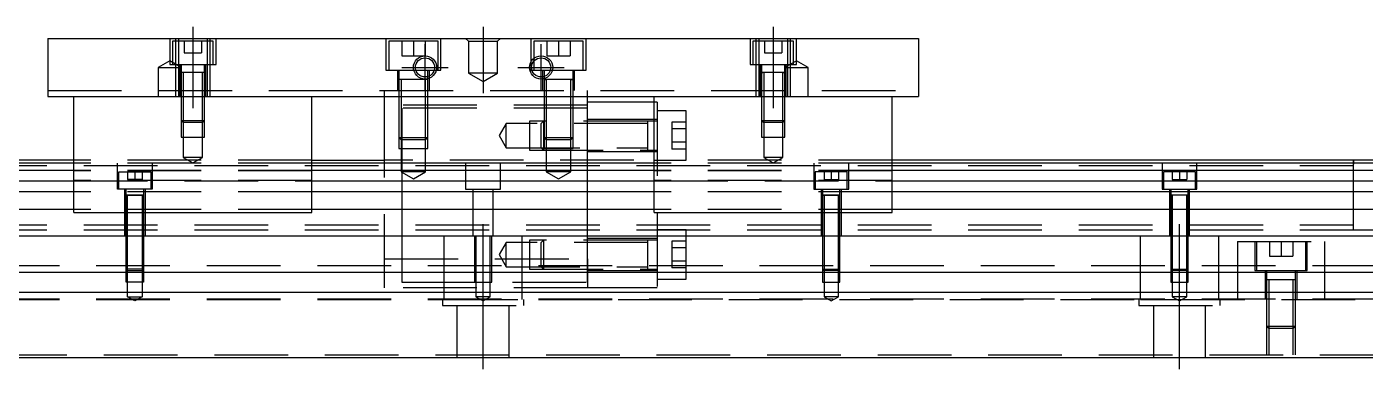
# Model space of a CAD drawing. Extents: x -10 to 596, y -254 to 77.
# Drawn here: x 121.4 to 352, y -223.3 to -164.3 of the extents above; entities that cross this region are included whole.
import ezdxf

# ---------------------------------------------------------------- set-up
doc = ezdxf.new("R2010")
doc.units = 0
doc.linetypes.add('CENTER', pattern=[50.8, 31.75, -6.35, 6.35, -6.35])
doc.linetypes.add('DASHED', pattern=[19.05, 12.7, -6.35])
doc.layers.get('0').update_dxf_attribs({"linetype": 'CONTINUOUS'})
doc.layers.add('CENTER', color=1, linetype='CENTER')

msp = doc.modelspace()

# ---------------------------------------------------------------- linework, layer by layer
at = {"color": 7, "linetype": 'CONTINUOUS'}
for p, q in [((125, -166.31), (125, -176.31)), ((125, -166.31), (275, -166.31)), ((275, -166.31), (275, -176.31)), ((125, -176.31), (275, -176.31)), ((129.5, -196.31), (129.5, -176.31)), ((170.5, -196.31), (170.5, -176.31)), ((183, -187.81), (183, -176.31)), ((218, -196.31), (218, -176.31)), ((229.5, -177.31), (218, -177.31)), ((229.5, -196.31), (229.5, -176.31)), ((270.5, -196.31), (270.5, -176.31)), ((218, -187.81), (218, -178.31)), ((129.5, -187.81), (0, -187.81)), ((129.5, -189.062272), (0, -189.062272)), ((129.5, -187.31), (60.5, -187.31)), ((170.5, -187.31), (183, -187.31)), ((229.5, -187.81), (170.5, -187.81)), ((229.5, -189.062272), (170.5, -189.062272)), ((350.005, -187.31), (270.5, -187.31)), ((400, -187.81), (270.5, -187.81)), ((400, -189.062272), (270.5, -189.062272)), ((355, -187.31), (349.995, -187.31)), ((350, -193.31), (350, -187.309994)), ((350, -199.310006), (350, -187.309994)), ((350, -187.808756), (350, -187.31)), ((350, -198.435), (350, -188.185)), ((0, -190.83668), (129.5, -190.83668)), ((170.5, -190.83668), (229.5, -190.83668)), ((270.5, -190.83668), (400, -190.83668)), ((129.5, -192.733076), (0, -192.733076)), ((229.5, -192.733076), (170.5, -192.733076)), ((400, -192.733076), (270.5, -192.733076)), ((129.5, -195.787372), (0, -195.787372)), ((229.5, -195.787372), (170.5, -195.787372)), ((400, -195.787372), (270.5, -195.787372)), ((129.5, -196.31), (170.5, -196.31)), ((229.5, -196.31), (270.5, -196.31)), ((0, -200.31), (400, -200.31)), ((350, -199.310006), (350, -198.435)), ((0, -206.61), (400, -206.61)), ((0, -210.01), (400, -210.01)), ((0, -221.31), (400, -221.31))]:
    msp.add_line(p, q, dxfattribs=at)
at = {"color": 3, "linetype": 'DASHED'}
for p, q in [((146, -166.31), (146, -170.81)), ((153.5, -166.81), (146.5, -166.81)), ((146.5, -166.81), (146.5, -170.81)), ((147.000006, -166.31), (147.000006, -166.81)), ((147.000006, -166.81), (147.000006, -170.81)), ((147.5, -166.31), (147.5, -176.31)), ((148.5, -166.81), (148.5, -168.81)), ((150, -166.81), (150, -168.81)), ((151.5, -166.81), (151.5, -168.81)), ((152.5, -176.31), (152.5, -166.31)), ((152.999994, -166.81), (152.999994, -166.31)), ((152.999994, -170.81), (152.999994, -166.81)), ((153.5, -170.81), (153.5, -166.81)), ((154, -170.81), (154, -166.31)), ((183.25, -166.31), (183.25, -171.81)), ((192.25, -166.81), (183.75, -166.81)), ((183.75, -166.81), (183.75, -171.81)), ((186, -166.81), (186, -169.31)), ((188, -166.81), (188, -169.31)), ((190, -166.81), (190, -169.31)), ((192.25, -171.81), (192.25, -166.81)), ((192.75, -171.81), (192.75, -166.31)), ((197, -166.31), (197.5, -166.81)), ((197.5, -166.81), (197.5, -172.31)), ((197.5, -166.81), (202.5, -166.81)), ((202.5, -166.81), (203, -166.31)), ((202.5, -172.31), (202.5, -166.81)), ((208.25, -166.31), (208.25, -171.81)), ((217.25, -166.81), (208.75, -166.81)), ((208.75, -166.81), (208.75, -169.74875)), ((211, -166.81), (211, -169.31)), ((213, -166.81), (213, -169.31)), ((215, -166.81), (215, -169.31)), ((217.25, -171.81), (217.25, -166.81)), ((217.75, -171.81), (217.75, -166.31)), ((246, -166.31), (246, -170.81)), ((253.5, -166.81), (246.5, -166.81)), ((246.5, -166.81), (246.5, -170.81)), ((247.000006, -166.31), (247.000006, -166.81)), ((247.000006, -166.81), (247.000006, -170.81)), ((247.5, -166.31), (247.5, -176.31)), ((248.5, -166.81), (248.5, -168.81)), ((250, -166.81), (250, -168.81)), ((251.5, -166.81), (251.5, -168.81)), ((252.5, -176.31), (252.5, -166.31)), ((252.999994, -166.81), (252.999994, -166.31)), ((252.999994, -170.81), (252.999994, -166.81)), ((253.5, -170.81), (253.5, -166.81)), ((254, -170.81), (254, -166.31)), ((146, -170.1553), (144, -171.31)), ((148, -171.31), (146, -170.1553)), ((148.5, -168.81), (150, -168.81)), ((150, -168.81), (151.5, -168.81)), ((186, -169.31), (188, -169.31)), ((188, -169.31), (190, -169.31)), ((208.75, -169.74875), (208.75, -170.232968)), ((208.75, -170.232968), (208.75, -171.81)), ((211, -169.31), (213, -169.31)), ((213, -169.31), (215, -169.31)), ((248.5, -168.81), (250, -168.81)), ((250, -168.81), (251.5, -168.81)), ((254, -170.1553), (252, -171.31)), ((256, -171.31), (254, -170.1553)), ((144, -171.31), (148, -171.31)), ((144, -171.31), (144, -176.31)), ((146, -170.81), (154, -170.81)), ((147.000006, -170.81), (147.000006, -176.31)), ((147.75, -170.81), (147.75, -176.31)), ((152.000006, -172.21), (147.999994, -172.21)), ((152.000006, -172.21), (147.999994, -172.21)), ((148, -170.81), (148, -172.21)), ((148, -172.205), (148, -172.21)), ((148.216708, -172.21), (148, -172.21)), ((148, -172.21), (148, -172.215)), ((148, -172.21), (148, -176.31)), ((151.783332, -172.21), (148.216708, -172.21)), ((148.35, -172.21), (148.35, -176.31)), ((151.65, -176.31), (151.65, -172.21)), ((152, -172.21), (151.783332, -172.21)), ((152, -172.21), (152, -170.81)), ((152, -172.21), (152, -172.205)), ((152, -172.215), (152, -172.21)), ((152, -176.31), (152, -172.21)), ((152.25, -176.31), (152.25, -170.81)), ((152.999994, -176.31), (152.999994, -170.81)), ((183.25, -171.81), (192.75, -171.81)), ((185.25, -171.81), (185.25, -175.31)), ((185.5, -171.81), (185.5, -173.41)), ((190.5, -172.882418), (190.5, -171.81)), ((190.5, -173.246492), (190.5, -172.882418)), ((190.75, -175.31), (190.75, -171.81)), ((197.5, -172.31), (200, -173.753376)), ((202.5, -172.31), (197.5, -172.31)), ((200, -173.753376), (202.5, -172.31)), ((208.25, -171.81), (217.75, -171.81)), ((210.25, -171.81), (210.25, -175.31)), ((210.5, -171.81), (210.5, -172.882418)), ((210.5, -172.882418), (210.5, -173.246492)), ((215.5, -173.41), (215.5, -171.81)), ((215.75, -175.31), (215.75, -171.81)), ((246, -170.81), (254, -170.81)), ((247.000006, -170.81), (247.000006, -176.31)), ((247.75, -170.81), (247.75, -176.31)), ((252.000006, -172.21), (247.999994, -172.21)), ((252.000006, -172.21), (247.999994, -172.21)), ((252.000006, -172.21), (247.999994, -172.21)), ((248, -170.81), (248, -172.21)), ((248, -172.205), (248, -172.21)), ((248, -172.21), (248.216462, -172.21)), ((248.216708, -172.21), (248, -172.21)), ((248, -172.21), (248, -172.215)), ((248, -172.21), (248, -176.31)), ((251.783332, -172.21), (248.216708, -172.21)), ((248.35, -172.21), (248.35, -176.31)), ((251.65, -176.31), (251.65, -172.21)), ((252, -172.21), (251.783332, -172.21)), ((251.783538, -172.21), (252, -172.21)), ((252, -172.21), (252, -170.81)), ((252, -171.31), (256, -171.31)), ((252, -172.21), (252, -172.205)), ((252, -172.215), (252, -172.21)), ((252, -176.31), (252, -172.21)), ((252.25, -176.31), (252.25, -170.81)), ((252.999994, -176.31), (252.999994, -170.81)), ((256, -176.31), (256, -171.31)), ((190.500006, -173.41), (185.499994, -173.41)), ((185.5, -173.405), (185.5, -173.41)), ((185.757468, -173.41), (185.5, -173.41)), ((185.5, -173.41), (185.5, -173.415)), ((185.5, -173.41), (185.5, -175.31)), ((190.013852, -173.41), (185.757468, -173.41)), ((185.9, -173.41), (185.9, -175.31)), ((190.242552, -173.41), (190.013852, -173.41)), ((190.1, -175.31), (190.1, -173.41)), ((190.5, -173.41), (190.242552, -173.41)), ((190.5, -173.41), (190.5, -173.246492)), ((190.5, -173.41), (190.5, -173.405)), ((190.5, -173.415), (190.5, -173.41)), ((190.5, -175.31), (190.5, -173.41)), ((215.500006, -173.41), (210.499994, -173.41)), ((215.500006, -173.41), (210.499994, -173.41)), ((215.500006, -173.41), (210.499994, -173.41)), ((210.5, -173.246492), (210.5, -173.41)), ((210.5, -173.405), (210.5, -173.41)), ((210.5, -173.41), (210.757448, -173.41)), ((210.757468, -173.41), (210.5, -173.41)), ((210.5, -173.41), (210.5, -173.415)), ((210.5, -173.41), (210.5, -175.31)), ((215.242552, -173.41), (210.757468, -173.41)), ((210.9, -173.41), (210.9, -175.31)), ((215.1, -175.31), (215.1, -173.41)), ((215.5, -173.41), (215.242552, -173.41)), ((215.242602, -173.41), (215.5, -173.41)), ((215.5, -173.41), (215.5, -173.405)), ((215.5, -173.415), (215.5, -173.41)), ((215.5, -175.31), (215.5, -173.41)), ((125, -175.31), (275, -175.31)), ((148, -176.31), (148, -180.46)), ((148.000006, -176.31), (148.000002, -180.46)), ((148.35, -176.31), (148.35, -180.81)), ((151.65, -180.81), (151.65, -176.31)), ((151.999998, -180.46), (151.999994, -176.31)), ((152, -180.46), (152, -176.31)), ((183, -176.31), (183, -175.31)), ((185.5, -175.31), (185.5, -176.31)), ((185.5, -176.31), (185.5, -183.41)), ((185.500006, -175.31), (185.500006, -176.31)), ((185.500006, -176.31), (185.500006, -183.410006)), ((185.9, -175.31), (185.9, -176.31)), ((185.9, -176.31), (185.9, -183.81)), ((190.1, -176.31), (190.1, -175.31)), ((190.1, -183.81), (190.1, -176.31)), ((190.499994, -176.31), (190.499994, -175.31)), ((190.499994, -183.410006), (190.499994, -176.31)), ((190.5, -176.31), (190.5, -175.31)), ((190.5, -183.41), (190.5, -176.31)), ((210.5, -175.31), (210.5, -183.41)), ((210.500006, -175.31), (210.500006, -183.41)), ((210.9, -175.31), (210.9, -183.81)), ((215.1, -176.31), (215.1, -175.31)), ((215.1, -183.81), (215.1, -176.31)), ((215.499994, -176.31), (215.499994, -175.31)), ((215.499994, -183.410006), (215.499994, -176.31)), ((215.5, -176.31), (215.5, -175.31)), ((215.5, -183.41), (215.5, -176.31)), ((218, -176.31), (218, -175.31)), ((230, -177.31), (229.5, -177.31)), ((230, -177.31), (230, -209.31)), ((248, -176.31), (248, -180.46)), ((248.000006, -176.31), (248.000002, -180.46)), ((248.35, -176.31), (248.35, -180.81)), ((251.65, -180.81), (251.65, -176.31)), ((251.999998, -180.46), (251.999994, -176.31)), ((252, -180.46), (252, -176.31)), ((218, -177.81), (183, -177.81)), ((186, -178.31), (186, -183.81)), ((218, -178.31), (186, -178.31)), ((235, -178.81), (230, -178.81)), ((235, -187.31), (235, -178.81)), ((148, -180.46), (152, -180.46)), ((148, -180.46), (148.35, -180.81)), ((148.000002, -180.46), (148.000006, -183.31)), ((151.65, -180.81), (148.35, -180.81)), ((148.35, -180.81), (148.35, -183.31)), ((151.65, -180.81), (152, -180.46)), ((151.65, -183.31), (151.65, -180.81)), ((151.999994, -183.31), (151.999998, -180.46)), ((204, -180.96), (202.787564, -183.06)), ((204, -185.16), (204, -180.96)), ((228.4, -180.96), (204, -180.96)), ((230, -180.56), (208, -180.560004)), ((208, -180.560004), (208, -185.559994)), ((210.4, -180.560003), (210.4, -185.559995)), ((230, -180.31), (218, -180.31)), ((228.4, -185.56), (228.4, -180.56)), ((232.5, -180.750598), (232.5, -185.369402)), ((235, -180.750598), (232.5, -180.750598)), ((235, -181.9053), (232.5, -181.9053)), ((248, -180.46), (252, -180.46)), ((248, -180.46), (248.35, -180.81)), ((248.000002, -180.46), (248.000006, -183.31)), ((251.65, -180.81), (248.35, -180.81)), ((248.35, -180.81), (248.35, -183.31)), ((251.65, -180.81), (252, -180.46)), ((251.65, -183.31), (251.65, -180.81)), ((251.999994, -183.31), (251.999998, -180.46)), ((148.000006, -183.31), (151.999994, -183.31)), ((148.35, -183.31), (148.35, -186.81)), ((151.65, -186.81), (151.65, -183.31)), ((185.5, -183.41), (190.5, -183.41)), ((185.5, -183.41), (185.9, -183.81)), ((185.500006, -183.410006), (185.500006, -185.31)), ((190.1, -183.81), (185.9, -183.81)), ((185.9, -183.81), (185.9, -185.31)), ((186, -183.81), (186, -196.31)), ((190.1, -183.81), (190.5, -183.41)), ((190.1, -185.31), (190.1, -183.81)), ((190.499994, -185.31), (190.499994, -183.410006)), ((202.787564, -183.06), (204, -185.16)), ((210.5, -183.41), (215.5, -183.41)), ((210.5, -183.41), (210.9, -183.81)), ((210.500006, -183.41), (210.500006, -185.31)), ((215.1, -183.81), (210.9, -183.81)), ((210.9, -183.81), (210.9, -185.31)), ((215.1, -183.81), (215.5, -183.41)), ((215.1, -185.31), (215.1, -183.81)), ((215.499994, -185.31), (215.499994, -183.410006)), ((235, -184.2147), (232.5, -184.2147)), ((248.000006, -183.31), (251.999994, -183.31)), ((248.35, -183.31), (248.35, -186.81)), ((251.65, -186.81), (251.65, -183.31)), ((185.500006, -185.31), (190.499994, -185.31)), ((185.9, -185.31), (185.9, -189.31)), ((190.1, -189.31), (190.1, -185.31)), ((204, -185.16), (228.4, -185.16)), ((208, -185.559994), (230, -185.56)), ((210.500006, -185.31), (215.499994, -185.31)), ((210.9, -185.31), (210.9, -189.31)), ((215.1, -189.31), (215.1, -185.31)), ((218, -185.81), (230, -185.81)), ((235, -185.369402), (232.5, -185.369402)), ((55, -188.185), (350, -188.185)), ((170.5, -187.31), (129.5, -187.31)), ((170.5, -187.81), (129.5, -187.81)), ((170.5, -189.062272), (129.5, -189.062272)), ((170.5, -189.107056), (129.5, -189.107056)), ((137, -192.31), (137, -187.81)), ((143, -187.81), (143, -192.31)), ((151.65, -186.81), (148.35, -186.81)), ((148.35, -186.81), (150, -187.762628)), ((150, -187.762628), (151.65, -186.81)), ((183, -209.31), (183, -187.31)), ((226, -187.31), (183, -187.31)), ((197, -187.81), (197, -192.31)), ((203, -192.31), (203, -187.81)), ((218, -208.31), (218, -187.81)), ((229.5, -187.31), (235, -187.31)), ((270.5, -187.81), (229.5, -187.81)), ((270.5, -189.062272), (229.5, -189.062272)), ((270.5, -189.107056), (229.5, -189.107056)), ((230, -187.31), (235, -187.31)), ((270.5, -187.31), (235, -187.31)), ((251.65, -186.81), (248.35, -186.81)), ((248.35, -186.81), (250, -187.762628)), ((250, -187.762628), (251.65, -186.81)), ((257, -187.81), (257, -192.31)), ((263, -192.31), (263, -187.81)), ((317, -187.81), (317, -192.31)), ((323, -192.31), (323, -187.81)), ((350, -187.31), (350, -187.984782)), ((350, -193.109962), (350, -187.808756)), ((170.5, -190.81), (129.5, -190.81)), ((129.5, -190.83668), (170.5, -190.83668)), ((137.25, -189.31), (142.75, -189.31)), ((137.25, -192.31), (137.25, -189.31)), ((138.75, -189.31), (138.75, -190.61)), ((140, -190.61), (138.75, -190.61)), ((140, -189.31), (140, -190.61)), ((141.25, -190.61), (140, -190.61)), ((141.25, -189.31), (141.25, -190.61)), ((142.75, -189.31), (142.75, -192.31)), ((190.1, -189.31), (185.9, -189.31)), ((185.9, -189.31), (188, -190.522436)), ((188, -190.522436), (190.1, -189.31)), ((215.1, -189.31), (210.9, -189.31)), ((210.9, -189.31), (213, -190.522436)), ((213, -190.522436), (215.1, -189.31)), ((270.5, -190.81), (229.5, -190.81)), ((229.5, -190.83668), (270.5, -190.83668)), ((262.75, -189.31), (257.25, -189.31)), ((257.25, -189.31), (257.25, -192.31)), ((258.75, -189.31), (258.75, -190.61)), ((258.75, -190.61), (260, -190.61)), ((260, -189.31), (260, -190.61)), ((260, -190.61), (261.25, -190.61)), ((261.25, -189.31), (261.25, -190.61)), ((262.75, -192.31), (262.75, -189.31)), ((322.75, -189.31), (317.25, -189.31)), ((317.25, -189.31), (317.25, -192.31)), ((318.75, -189.31), (318.75, -190.61)), ((318.75, -190.61), (320, -190.61)), ((320, -189.31), (320, -190.61)), ((320, -190.61), (321.25, -190.61)), ((321.25, -189.31), (321.25, -190.61)), ((322.75, -192.31), (322.75, -189.31)), ((170.5, -192.733076), (129.5, -192.733076)), ((143, -192.31), (137, -192.31)), ((138.25, -200.31), (138.25, -192.31)), ((138.499994, -193.31), (141.500006, -193.31)), ((138.499994, -193.31), (140.001196, -193.31)), ((138.5, -193.31), (138.5, -192.31)), ((138.5, -193.31), (138.5, -193.305)), ((138.624608, -193.31), (138.5, -193.31)), ((138.5, -193.31), (138.62467, -193.31)), ((138.5, -193.315), (138.5, -193.31)), ((138.5, -200.31), (138.5, -193.31)), ((141.37533, -193.31), (138.624608, -193.31)), ((138.62467, -193.31), (140.001196, -193.31)), ((138.75, -200.31), (138.75, -193.31)), ((140.001196, -193.31), (141.500006, -193.31)), ((140.001196, -193.31), (141.375322, -193.31)), ((141.25, -193.31), (141.25, -200.31)), ((141.375322, -193.31), (141.5, -193.31)), ((141.5, -193.31), (141.37533, -193.31)), ((141.5, -192.31), (141.5, -193.31)), ((141.5, -193.305), (141.5, -193.31)), ((141.5, -193.31), (141.5, -193.315)), ((141.5, -193.31), (141.5, -200.31)), ((141.75, -192.31), (141.75, -200.31)), ((197, -192.31), (203, -192.31)), ((198.25, -192.31), (198.25, -200.31)), ((201.75, -200.31), (201.75, -192.31)), ((270.5, -192.733076), (229.5, -192.733076)), ((257, -192.31), (263, -192.31)), ((258.25, -192.31), (258.25, -200.31)), ((261.500006, -193.31), (258.499994, -193.31)), ((259.998804, -193.31), (258.499994, -193.31)), ((258.5, -192.31), (258.5, -193.31)), ((258.5, -193.305), (258.5, -193.31)), ((258.5, -193.31), (258.62467, -193.31)), ((258.624678, -193.31), (258.5, -193.31)), ((258.5, -193.31), (258.5, -193.315)), ((258.5, -193.31), (258.5, -200.31)), ((258.62467, -193.31), (261.375392, -193.31)), ((259.998804, -193.31), (258.624678, -193.31)), ((258.75, -193.31), (258.75, -200.31)), ((261.500006, -193.31), (259.998804, -193.31)), ((261.37533, -193.31), (259.998804, -193.31)), ((261.25, -200.31), (261.25, -193.31)), ((261.5, -193.31), (261.37533, -193.31)), ((261.375392, -193.31), (261.5, -193.31)), ((261.5, -193.31), (261.5, -192.31)), ((261.5, -193.31), (261.5, -193.305)), ((261.5, -193.315), (261.5, -193.31)), ((261.5, -200.31), (261.5, -193.31)), ((261.75, -200.31), (261.75, -192.31)), ((317, -192.31), (323, -192.31)), ((318.25, -192.31), (318.25, -200.31)), ((319.998804, -193.31), (318.499994, -193.31)), ((321.500006, -193.31), (318.499994, -193.31)), ((318.5, -192.31), (318.5, -193.31)), ((318.5, -193.305), (318.5, -193.31)), ((318.624678, -193.31), (318.5, -193.31)), ((318.5, -193.31), (318.5, -193.315)), ((318.5, -193.31), (318.5, -200.31)), ((319.998804, -193.31), (318.624678, -193.31)), ((318.75, -193.31), (318.75, -200.31)), ((321.500006, -193.31), (319.998804, -193.31)), ((321.37533, -193.31), (319.998804, -193.31)), ((321.25, -200.31), (321.25, -193.31)), ((321.5, -193.31), (321.37533, -193.31)), ((321.5, -193.31), (321.5, -192.31)), ((321.5, -193.31), (321.5, -193.305)), ((321.5, -193.315), (321.5, -193.31)), ((321.5, -200.31), (321.5, -193.31)), ((321.75, -200.31), (321.75, -192.31)), ((350, -199.309164), (350, -193.109962)), ((170.5, -195.787372), (129.5, -195.787372)), ((170.5, -195.81), (129.5, -195.81)), ((270.5, -195.787372), (229.5, -195.787372)), ((270.5, -195.81), (229.5, -195.81)), ((186, -196.31), (186, -200.31)), ((218, -200.31), (218, -196.31)), ((55, -198.435), (350, -198.435)), ((55, -199.31), (350, -199.31)), ((138.5, -206.06), (138.5, -200.31)), ((138.500002, -206.06), (138.500006, -200.31)), ((138.75, -206.31), (138.75, -200.31)), ((141.25, -200.31), (141.25, -206.31)), ((141.499994, -200.31), (141.499998, -206.06)), ((141.5, -200.31), (141.5, -206.06)), ((186, -200.31), (186, -206.61)), ((193.291796, -211.31), (193.291796, -200.31)), ((198.500006, -200.31), (198.500006, -206.61)), ((198.75, -200.31), (198.75, -208.31)), ((201.25, -208.31), (201.25, -200.31)), ((201.499994, -206.61), (201.499994, -200.31)), ((206.708204, -200.31), (206.708204, -211.31)), ((218, -204.31), (218, -200.31)), ((235, -199.31), (230, -199.31)), ((235, -207.81), (235, -199.31)), ((258.5, -200.31), (258.5, -206.06)), ((258.500006, -200.31), (258.500002, -206.06)), ((258.75, -200.31), (258.75, -206.31)), ((261.25, -206.31), (261.25, -200.31)), ((261.499998, -206.06), (261.499994, -200.31)), ((261.5, -206.06), (261.5, -200.31)), ((313.291796, -211.31), (313.291796, -200.31)), ((318.5, -200.31), (318.5, -206.06)), ((318.500006, -200.31), (318.500002, -206.06)), ((318.75, -200.31), (318.75, -206.31)), ((321.25, -206.31), (321.25, -200.31)), ((321.499998, -206.06), (321.499994, -200.31)), ((321.5, -206.06), (321.5, -200.31)), ((326.708204, -200.31), (326.708204, -211.31)), ((349.995, -199.31), (350, -199.31)), ((350, -199.31), (350, -199.309164)), ((350, -199.31), (350.005, -199.31)), ((350, -199.31), (355, -199.31)), ((204, -201.46), (202.787564, -203.56)), ((204, -205.66), (204, -201.46)), ((228.4, -201.46), (204, -201.46)), ((230, -201.06), (208, -201.060004)), ((208, -201.060004), (208, -206.059994)), ((210.4, -201.060003), (210.4, -206.059995)), ((230, -200.81), (218, -200.81)), ((228.4, -206.06), (228.4, -201.06)), ((232.5, -201.250598), (232.5, -205.869402)), ((235, -201.250598), (232.5, -201.250598)), ((235, -202.4053), (232.5, -202.4053)), ((330, -201.31), (330, -206.61)), ((330, -201.31), (345, -201.31)), ((333, -201.31), (333, -206.31)), ((333.25, -201.31), (333.25, -206.31)), ((335.5, -201.31), (335.5, -203.81)), ((337.5, -201.31), (337.5, -203.81)), ((339.5, -201.31), (339.5, -203.81)), ((341.75, -206.31), (341.75, -201.31)), ((342, -206.31), (342, -201.31)), ((345, -201.31), (345, -206.61)), ((183, -204.31), (218, -204.31)), ((202.787564, -203.56), (204, -205.66)), ((218, -204.31), (218, -206.61)), ((235, -204.7147), (232.5, -204.7147)), ((335.5, -203.81), (337.5, -203.81)), ((337.5, -203.81), (339.5, -203.81)), ((0, -205.46), (400, -205.46)), ((141.5, -206.06), (138.5, -206.06)), ((138.75, -206.31), (138.5, -206.06)), ((138.500006, -206.61), (138.500002, -206.06)), ((138.500006, -208.31), (138.500006, -206.61)), ((138.75, -206.31), (141.25, -206.31)), ((138.75, -208.31), (138.75, -206.31)), ((141.5, -206.06), (141.25, -206.31)), ((141.25, -206.31), (141.25, -208.31)), ((141.499998, -206.06), (141.499994, -206.61)), ((141.499994, -206.61), (141.499994, -208.31)), ((186, -206.61), (186, -208.31)), ((198.500006, -206.61), (198.500006, -208.31)), ((201.499994, -208.31), (201.499994, -206.61)), ((204, -205.66), (228.4, -205.66)), ((208, -206.059994), (230, -206.06)), ((218, -206.31), (230, -206.31)), ((218, -206.61), (218, -209.31)), ((235, -205.869402), (232.5, -205.869402)), ((258.5, -206.06), (261.5, -206.06)), ((258.5, -206.06), (258.75, -206.31)), ((258.500002, -206.06), (258.500006, -206.61)), ((258.500006, -206.61), (258.500006, -208.31)), ((261.25, -206.31), (258.75, -206.31)), ((258.75, -206.31), (258.75, -208.31)), ((261.25, -206.31), (261.5, -206.06)), ((261.25, -208.31), (261.25, -206.31)), ((261.499994, -206.61), (261.499998, -206.06)), ((261.499994, -208.31), (261.499994, -206.61)), ((318.5, -206.06), (321.5, -206.06)), ((318.5, -206.06), (318.75, -206.31)), ((318.500002, -206.06), (318.500006, -206.61)), ((318.500006, -206.61), (318.500006, -208.31)), ((321.25, -206.31), (318.75, -206.31)), ((318.75, -206.31), (318.75, -208.31)), ((321.25, -206.31), (321.5, -206.06)), ((321.25, -208.31), (321.25, -206.31)), ((321.499994, -206.61), (321.499998, -206.06)), ((321.499994, -208.31), (321.499994, -206.61)), ((330, -206.61), (330, -210.01)), ((333, -206.31), (342, -206.31)), ((334.75, -206.31), (334.75, -211.31)), ((335, -206.31), (335, -206.61)), ((335, -206.61), (335, -207.91)), ((340, -206.61), (340, -206.31)), ((340, -207.91), (340, -206.61)), ((340.25, -211.31), (340.25, -206.31)), ((345, -206.61), (345, -210.01)), ((141.499994, -208.31), (138.500006, -208.31)), ((138.75, -210.81), (138.75, -208.31)), ((141.25, -208.31), (141.25, -210.81)), ((218, -209.31), (183, -209.31)), ((186, -208.31), (218, -208.31)), ((198.500006, -208.31), (201.499994, -208.31)), ((198.75, -208.31), (198.75, -210.81)), ((201.25, -210.81), (201.25, -208.31)), ((230, -209.31), (218, -209.31)), ((230, -207.81), (235, -207.81)), ((258.500006, -208.31), (261.499994, -208.31)), ((258.75, -208.31), (258.75, -210.81)), ((261.25, -210.81), (261.25, -208.31)), ((318.500006, -208.31), (321.499994, -208.31)), ((318.75, -208.31), (318.75, -210.81)), ((321.25, -210.81), (321.25, -208.31)), ((340.000006, -207.91), (334.999994, -207.91)), ((340.000006, -207.91), (334.999994, -207.91)), ((335, -207.905), (335, -207.91)), ((335.257468, -207.91), (335, -207.91)), ((335, -207.91), (335, -210.01)), ((335, -207.91), (335, -207.915)), ((339.742552, -207.91), (335.257468, -207.91)), ((335.4, -207.91), (335.4, -210.01)), ((339.6, -210.01), (339.6, -207.91)), ((340, -207.91), (339.742552, -207.91)), ((340, -207.91), (340, -207.905)), ((340, -210.01), (340, -207.91)), ((340, -207.915), (340, -207.91)), ((0, -211.16), (400, -211.16)), ((0, -211.31), (223.291796, -211.31)), ((138.75, -210.81), (141.25, -210.81)), ((140, -211.531688), (138.75, -210.81)), ((141.25, -210.81), (140, -211.531688)), ((193, -211.31), (193, -212.31)), ((193.291796, -211.31), (206.708204, -211.31)), ((201.25, -210.81), (198.75, -210.81)), ((198.75, -210.81), (200, -211.531688)), ((200, -211.531688), (201.25, -210.81)), ((207, -212.31), (207, -211.31)), ((223.291796, -211.31), (356.708204, -211.31)), ((261.25, -210.81), (258.75, -210.81)), ((258.75, -210.81), (260, -211.531688)), ((260, -211.531688), (261.25, -210.81)), ((313, -211.31), (313, -212.31)), ((313.291796, -211.31), (326.708204, -211.31)), ((321.25, -210.81), (318.75, -210.81)), ((318.75, -210.81), (320, -211.531688)), ((320, -211.531688), (321.25, -210.81)), ((327, -212.31), (327, -211.31)), ((330, -210.01), (330, -211.31)), ((335, -210.01), (335, -211.31)), ((335, -211.31), (335, -215.91)), ((335.000006, -211.31), (335.000002, -215.91)), ((335.4, -210.01), (335.4, -211.31)), ((335.4, -211.31), (335.4, -216.31)), ((339.6, -211.31), (339.6, -210.01)), ((339.6, -216.31), (339.6, -211.31)), ((339.999998, -215.91), (339.999994, -211.31)), ((340, -211.31), (340, -210.01)), ((340, -215.91), (340, -211.31)), ((345, -210.01), (345, -211.31)), ((193, -212.31), (207, -212.31)), ((195.5, -212.31), (195.5, -221.31)), ((204.5, -221.31), (204.5, -212.31)), ((313, -212.31), (327, -212.31)), ((315.5, -212.31), (315.5, -221.31)), ((324.5, -221.31), (324.5, -212.31)), ((335, -215.91), (340, -215.91)), ((335, -215.91), (335.4, -216.31)), ((335.000002, -215.91), (335.000006, -220.81)), ((339.6, -216.31), (335.4, -216.31)), ((335.4, -216.31), (335.4, -220.81)), ((339.6, -216.31), (340, -215.91)), ((339.6, -220.81), (339.6, -216.31)), ((339.999994, -220.81), (339.999998, -215.91)), ((77.499994, -220.81), (400, -220.81))]:
    msp.add_line(p, q, dxfattribs=at)
at = {"color": 3, "linetype": 'CONTINUOUS'}
for p, q in [((210.4, -180.560003), (210.000003, -180.96)), ((210.000005, -185.16), (210.000005, -180.96)), ((210.4, -185.559995), (210.000005, -185.16)), ((210.4, -201.060003), (210.000003, -201.46)), ((210.000005, -205.66), (210.000005, -201.46)), ((210.4, -206.059995), (210.000005, -205.66))]:
    msp.add_line(p, q, dxfattribs=at)
for centre in [(190, -171.31), (210, -171.31)]:
    msp.add_circle(centre, 2, dxfattribs=at)
at = {"color": 7, "linetype": 'CONTINUOUS'}
for centre in [(190, -171.31), (210, -171.31)]:
    msp.add_circle(centre, 1.65, dxfattribs=at)
at = {"layer": 'CENTER', "color": 1, "linetype": 'CENTER'}
for p, q in [((150, -164.31), (150, -178.31)), ((200, -164.31), (200, -175.753376)), ((250, -164.31), (250, -178.31)), ((190, -175.31), (190, -167.31)), ((210, -175.31), (210, -167.31)), ((186, -171.31), (194, -171.31)), ((206, -171.31), (214, -171.31)), ((200, -223.31), (200, -198.31)), ((320, -223.31), (320, -198.31))]:
    msp.add_line(p, q, dxfattribs=at)

doc.saveas('drawing.dxf')
